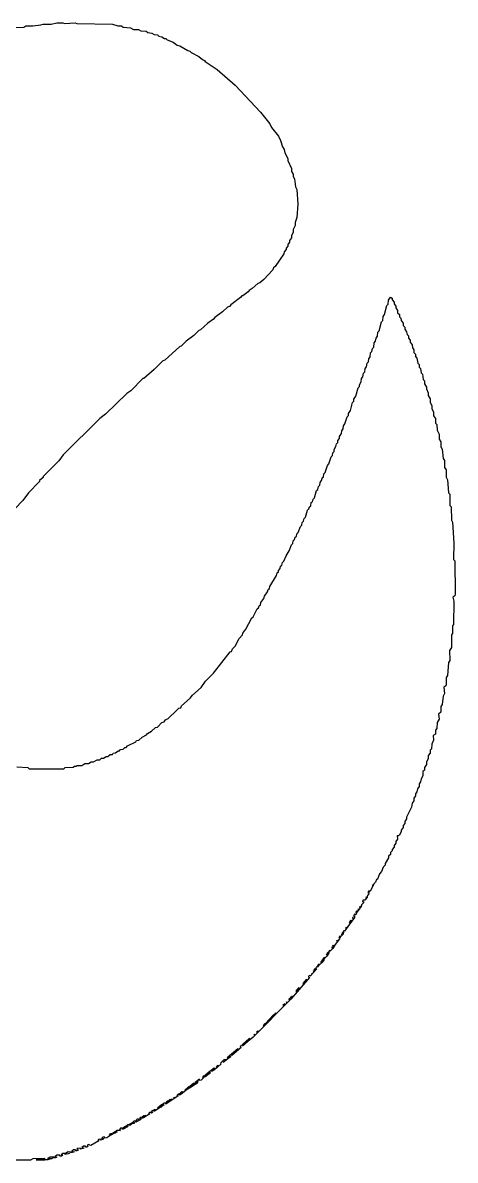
# Model space of a CAD drawing. Extents: x -695846 to 822170, y -413475 to 397179.
# Drawn here: x 338772 to 338976, y 390009 to 390544 of the extents above; entities that cross this region are included whole.
import ezdxf

# ---------------------------------------------------------------- set-up
doc = ezdxf.new("R2010")
doc.units = 0
doc.header["$LTSCALE"] = 1000
doc.header["$MEASUREMENT"] = 0

msp = doc.modelspace()

# ---------------------------------------------------------------- linework, layer by layer
at = {"color": 4, "linetype": 'Continuous'}
for points in [[(338764.27, 390541.66), (338772.73, 390541.87), (338773.79, 390542.51), (338776.97, 390542.51), (338780.78, 390542.93), (338781.84, 390543.35), (338785.65, 390543.35), (338788.4, 390543.99)], [(338788.4, 390543.99), (338791.15, 390543.99), (338792, 390543.56), (338796.87, 390543.99), (338797.71, 390543.56), (338814.43, 390543.35), (338816.97, 390542.51), (338818.67, 390542.51), (338819.52, 390541.87), (338822.9, 390541.66), (338824.38, 390540.81), (338826.71, 390540.81), (338827.77, 390540.18), (338830.31, 390539.97), (338831.16, 390539.33), (338833.06, 390539.12), (338834.12, 390538.48), (338835.6, 390538.27), (338836.24, 390537.64), (338837.72, 390537.43), (338838.99, 390536.58), (338839.62, 390536.58), (338840.26, 390535.94), (338843.01, 390534.89), (338844.92, 390533.4), (338846.19, 390533.19), (338850, 390530.86), (338850.84, 390530.65), (338851.48, 390530.02), (338855.08, 390528.11), (338856.77, 390526.63), (338857.83, 390526.21), (338858.04, 390525.78), (338863.76, 390521.97), (338872.22, 390514.56), (338884.08, 390501.86), (338888.52, 390496.36), (338889.37, 390494.67), (338892.54, 390490.64), (338893.6, 390488.53), (338894.45, 390485.56), (338895.3, 390484.29), (338895.51, 390482.81), (338896.99, 390480.06), (338896.99, 390479.21), (338898.68, 390475.4), (338898.68, 390473.92), (338899.53, 390472.65), (338899.53, 390471.59), (338900.17, 390470.53), (338900.59, 390466.72), (338901.22, 390465.45), (338901.65, 390458.68), (338901.22, 390452.33), (338900.38, 390450), (338900.38, 390448.52), (338899.53, 390446.62), (338899.53, 390445.35), (338898.68, 390443.86), (338898.68, 390442.8), (338897.84, 390441.53), (338897.84, 390440.69), (338896.99, 390439.63), (338896.99, 390438.78), (338896.14, 390437.94), (338896.14, 390437.3), (338895.3, 390436.24), (338895.08, 390435.18), (338891.06, 390429.26), (338890.22, 390428.62), (338890, 390427.78), (338885.77, 390423.12), (338883.87, 390421.64), (338882.81, 390421.21), (338880.27, 390418.89), (338878.79, 390418.04), (338878.36, 390417.4), (338875.82, 390415.5), (338875.4, 390415.5), (338874.76, 390414.65), (338870.11, 390411.26), (338869.47, 390410.42), (338868.62, 390410.21), (338866.3, 390407.88), (338862.7, 390405.34), (338862.06, 390404.49), (338859.31, 390402.59), (338855.92, 390399.41), (338855.08, 390399.2), (338852.75, 390396.87), (338849.15, 390394.12), (338846.82, 390391.79), (338846.19, 390391.58), (338839.2, 390385.23), (338838.14, 390384.8), (338834.12, 390380.78), (338829.25, 390376.55), (338828.83, 390376.55), (338823.11, 390370.83), (338821.21, 390369.56), (338811.26, 390359.83), (338808.51, 390357.71), (338791.36, 390340.56), (338789.24, 390337.81), (338781.84, 390330.4), (338781.84, 390329.98), (338780.14, 390328.5), (338780.14, 390328.07), (338775.06, 390322.78), (338772.31, 390319.18), (338768.5, 390315.16)], [(338769.56, 390193.87), (338774.64, 390193.45), (338775.27, 390192.81), (338791.57, 390192.81), (338792.21, 390193.45), (338796.02, 390193.66), (338796.65, 390194.08), (338797.5, 390194.08), (338797.92, 390194.5), (338800.04, 390194.5), (338801.52, 390195.35), (338803.22, 390195.35), (338804.49, 390196.2), (338805.54, 390196.2), (338807.24, 390197.04), (338808.51, 390197.04), (338809.35, 390197.89), (338810.2, 390197.89), (338811.47, 390198.74), (338812.32, 390198.74), (338813.38, 390199.58), (338814.43, 390199.58), (338814.86, 390200.22), (338815.92, 390200.43), (338817.19, 390201.28), (338817.82, 390201.28), (338818.25, 390201.91), (338819.52, 390202.12), (338820.36, 390202.97), (338821, 390202.97), (338821.63, 390203.61), (338825.44, 390205.51), (338825.87, 390206.15), (338826.92, 390206.36), (338828.41, 390207.84), (338830.52, 390208.9), (338830.95, 390209.53), (338832.85, 390210.59), (338834.76, 390212.29), (338835.6, 390212.5), (338837.72, 390214.61), (338838.78, 390215.04), (338839.41, 390215.88), (338840.68, 390216.52), (338844.71, 390220.54), (338845.76, 390221.39), (338846.61, 390221.6), (338847.03, 390222.45), (338851.06, 390226.04), (338852.11, 390227.53), (338856.14, 390231.12), (338858.25, 390234.09), (338862.06, 390237.9), (338869.89, 390247.85), (338870.53, 390248.06), (338870.95, 390249.33), (338872.22, 390250.6), (338874.13, 390254.2), (338875.61, 390255.89), (338875.82, 390256.74), (338877.3, 390258.64), (338880.06, 390263.94), (338880.69, 390264.36), (338882.6, 390268.17), (338883.23, 390268.59), (338883.44, 390269.65), (338884.08, 390270.07), (338884.29, 390271.13), (338885.77, 390273.04), (338885.98, 390274.1), (338887.46, 390276.21), (338887.68, 390277.27), (338888.31, 390277.69), (338888.52, 390278.75), (338891.7, 390283.83), (338891.91, 390285.1), (338892.54, 390285.53), (338892.54, 390286.16), (338893.39, 390287.22), (338893.6, 390288.28), (338894.24, 390288.7), (338894.45, 390289.97), (338895.08, 390290.61), (338896.14, 390293.15), (338897.63, 390295.48), (338898.68, 390298.23), (338899.32, 390298.86), (338899.53, 390300.13), (338900.17, 390300.77), (338900.38, 390301.83), (338901.01, 390302.25), (338901.22, 390303.52), (338901.86, 390304.15), (338902.92, 390306.91), (338903.55, 390307.54), (338903.76, 390308.81), (338904.4, 390309.45), (338904.61, 390310.72), (338905.25, 390311.35), (338906.3, 390314.53), (338906.94, 390315.16), (338907.15, 390316.22), (338907.79, 390316.64), (338908, 390318.13), (338908.63, 390318.55), (338908.84, 390319.82), (338909.48, 390320.45), (338910.54, 390323.84), (338911.17, 390324.26), (338911.38, 390325.75), (338912.02, 390326.38), (338912.23, 390327.65), (338912.87, 390328.5), (338913.29, 390329.98), (338913.71, 390330.19), (338913.92, 390331.67), (338914.56, 390332.31), (338915.62, 390335.69), (338916.25, 390336.33), (338917.31, 390339.72), (338917.95, 390340.35), (338918.16, 390341.62), (338918.79, 390342.26), (338918.79, 390343.1), (338919.64, 390344.59), (338919.85, 390345.86), (338920.49, 390346.49), (338920.49, 390347.34), (338921.33, 390348.4), (338921.33, 390349.24), (338922.18, 390350.72), (338922.39, 390351.99), (338923.03, 390352.84), (338923.24, 390354.32), (338923.87, 390355.17), (338924.93, 390358.56), (338925.57, 390359.19), (338925.57, 390360.04), (338926.41, 390361.52), (338927.47, 390365.33), (338928.11, 390365.97), (338928.11, 390366.81), (338928.95, 390368.29), (338930.01, 390372.1), (338930.65, 390372.74), (338930.65, 390373.59), (338931.49, 390375.07), (338931.71, 390376.55), (338932.34, 390377.4), (338932.55, 390379.09), (338933.19, 390379.72), (338933.4, 390381.21), (338934.03, 390382.05), (338934.25, 390383.75), (338934.88, 390384.38), (338935.09, 390385.86), (338935.73, 390386.71), (338935.94, 390388.61), (338936.57, 390389.25), (338936.79, 390390.73), (338937.42, 390391.37), (338937.63, 390393.27), (338938.27, 390394.12), (338938.48, 390395.6), (338939.11, 390396.45), (338939.33, 390398.35), (338939.96, 390398.99), (338941.02, 390403.22), (338941.65, 390403.86), (338941.87, 390405.76), (338942.5, 390406.61), (338943.56, 390410.84), (338944.19, 390411.48), (338944.41, 390413.38), (338945.25, 390414.86), (338946.1, 390414.44), (338946.1, 390413.59), (338946.95, 390412.53), (338946.95, 390411.69), (338947.79, 390410.63), (338947.79, 390409.78), (338948.64, 390408.51), (338948.64, 390407.45), (338949.49, 390406.61), (338949.49, 390405.55), (338950.12, 390404.91), (338950.33, 390403.86), (338951.18, 390402.59), (338951.18, 390401.53), (338952.03, 390400.68), (338952.03, 390399.83), (338952.87, 390398.56), (338953.09, 390397.29), (338953.72, 390396.66), (338953.72, 390395.6), (338954.57, 390394.54), (338954.57, 390393.7), (338955.41, 390392.43), (338955.63, 390390.94), (338956.26, 390390.1), (338956.26, 390388.83), (338957.11, 390387.98), (338957.11, 390386.92), (338957.74, 390386.07), (338958.17, 390383.75), (338958.8, 390383.11), (338958.8, 390381.84), (338959.44, 390381.21), (338959.65, 390379.3), (338960.28, 390378.67), (338960.71, 390376.13), (338961.34, 390375.49), (338961.34, 390374.01), (338962.19, 390372.53), (338962.19, 390371.68), (338963.03, 390369.78), (338963.03, 390368.51), (338963.88, 390367.02), (338963.88, 390365.33), (338964.73, 390363.85), (338964.73, 390362.37), (338965.57, 390360.67), (338965.57, 390358.98), (338966.42, 390357.71), (338966.42, 390355.59), (338967.06, 390354.96), (338967.27, 390352.21), (338968.11, 390350.3), (338968.11, 390347.97), (338968.96, 390346.7), (338968.96, 390344.37), (338969.6, 390343.32), (338970.02, 390338.87), (338970.65, 390338.02), (338970.65, 390334.64), (338971.5, 390333.58), (338971.5, 390330.19), (338972.14, 390328.92), (338972.56, 390322.78), (338973.19, 390322.15), (338973.19, 390316.86), (338973.83, 390316.22), (338974.04, 390309.87), (338974.46, 390309.02), (338975.1, 390299.07), (338974.89, 390291.45), (338975.52, 390290.82), (338975.73, 390275.15), (338975.52, 390274.31), (338974.68, 390273.67), (338975.1, 390271.77), (338974.89, 390260.76), (338974.46, 390260.13), (338974.46, 390256.53), (338974.04, 390255.89), (338974.04, 390249.96), (338972.98, 390248.48), (338973.19, 390243.83), (338972.56, 390242.98), (338972.14, 390236.84), (338971.5, 390235.78), (338971.5, 390232.61), (338971.29, 390231.97), (338970.44, 390231.34), (338970.65, 390228.37), (338970.02, 390227.1), (338969.6, 390223.08), (338968.96, 390222.23), (338968.96, 390219.48), (338967.9, 390218.64), (338968.11, 390216.31), (338967.27, 390214.61), (338967.06, 390211.86), (338966.42, 390211.02), (338966.42, 390209.11), (338965.36, 390208.48), (338965.57, 390206.36), (338964.73, 390204.45), (338964.52, 390202.34), (338963.88, 390201.7), (338963.88, 390200.22), (338963.03, 390199.16), (338963.03, 390197.68), (338962.19, 390195.99), (338962.19, 390194.93), (338961.34, 390193.45), (338961.34, 390192.18), (338960.49, 390191.54), (338960.49, 390189.64), (338959.65, 390188.15), (338959.44, 390186.67), (338958.8, 390185.83), (338958.8, 390184.56), (338957.95, 390183.5), (338957.74, 390182.02), (338957.11, 390181.17), (338957.11, 390180.11), (338956.26, 390179.05), (338956.26, 390177.78), (338955.41, 390176.72), (338955.2, 390174.82), (338952.87, 390170.16), (338952.87, 390169.31), (338952.03, 390168.04), (338952.03, 390167.2), (338951.18, 390166.14), (338951.18, 390165.29), (338950.33, 390164.02), (338950.33, 390163.39), (338949.49, 390161.69), (338949.06, 390161.27), (338948.43, 390161.27), (338948.64, 390159.79), (338947.79, 390158.73), (338947.79, 390157.88), (338946.95, 390156.83), (338946.95, 390155.98), (338946.1, 390154.92), (338946.1, 390154.29), (338945.25, 390153.44), (338945.25, 390152.59), (338944.41, 390151.74), (338944.41, 390150.9), (338942.71, 390148.36), (338942.71, 390147.51), (338941.87, 390146.66), (338941.02, 390144.55), (338940.17, 390143.49), (338939.11, 390140.95), (338938.69, 390140.74), (338938.27, 390139.47), (338937.63, 390138.83), (338935.73, 390135.23), (338935.3, 390135.02), (338935.3, 390135.66), (338934.67, 390134.6), (338935.09, 390134.6), (338934.88, 390133.54), (338934.46, 390133.33), (338934.25, 390132.48), (338933.19, 390131), (338932.34, 390131), (338932.13, 390130.37), (338932.55, 390130.37), (338932.55, 390129.73), (338931.71, 390128.88), (338931.49, 390128.04), (338929.17, 390124.86), (338929.17, 390124.44), (338928.53, 390124.01), (338928.53, 390124.65), (338927.9, 390123.59), (338928.32, 390123.59), (338928.32, 390122.96), (338925.14, 390118.72), (338923.66, 390116.39), (338923.45, 390116.82), (338922.81, 390115.97), (338923.24, 390115.97), (338923.03, 390115.12), (338921.54, 390113.64), (338921.33, 390112.8), (338919.22, 390110.26), (338918.16, 390108.35), (338916.89, 390107.08), (338916.68, 390107.5), (338916.04, 390106.66), (338916.46, 390106.45), (338915.41, 390104.75), (338914.14, 390103.48), (338913.71, 390102.42), (338911.38, 390100.09), (338911.17, 390099.46), (338910.75, 390099.88), (338910.11, 390099.25), (338910.54, 390098.61), (338907.57, 390095.23), (338907.36, 390095.65), (338906.73, 390095.23), (338906.73, 390094.8), (338907.15, 390094.59), (338898.47, 390084.43), (338880.69, 390066.65), (338875.61, 390062.42), (338879.21, 390065.59), (338878.79, 390066.01), (338874.55, 390062.2), (338874.98, 390061.78), (338870.53, 390057.97), (338873.71, 390060.72), (338873.49, 390061.15), (338868.41, 390056.91), (338868.62, 390056.49), (338870.11, 390057.55), (338866.51, 390054.58), (338867.78, 390055.85), (338866.93, 390055.85), (338865.24, 390054.37), (338865.66, 390053.95), (338862.49, 390051.2), (338861, 390050.35), (338862.7, 390051.83), (338862.27, 390052.04), (338858.89, 390049.29), (338859.31, 390049.08), (338860.58, 390049.93), (338858.46, 390048.02), (338857.83, 390047.81), (338857.83, 390048.45), (338857.19, 390048.23), (338856.77, 390047.6), (338857.41, 390047.6), (338856.14, 390046.33), (338855.5, 390046.12), (338855.5, 390046.75), (338853.38, 390045.27), (338853.6, 390044.85), (338854.87, 390045.69), (338853.81, 390044.63), (338851.06, 390042.73), (338850.63, 390042.73), (338846.82, 390039.77), (338845.98, 390039.34), (338845.76, 390039.77), (338845.34, 390039.77), (338844.71, 390039.13), (338845.34, 390038.92), (338839.62, 390035.11), (338839.62, 390035.74), (338838.78, 390035.53), (338837.93, 390034.69), (338838.78, 390034.69), (338834.33, 390031.72), (338833.91, 390031.72), (338833.91, 390032.15), (338833.06, 390031.93), (338832.85, 390031.51), (338833.49, 390031.3), (338832.85, 390030.88), (338832, 390031.3), (338831.37, 390030.66), (338832, 390030.45), (338829.04, 390028.55), (338828.19, 390028.34), (338828.19, 390028.76), (338827.56, 390028.76), (338827.14, 390028.12), (338827.77, 390028.12), (338827.56, 390027.7), (338825.44, 390026.64), (338825.23, 390027.07), (338824.6, 390027.07), (338823.96, 390026.43), (338824.81, 390026.43), (338824.6, 390026.01), (338823.75, 390025.8), (338823.75, 390026.22), (338822.48, 390025.58), (338823.33, 390025.58), (338823.11, 390025.16), (338822.27, 390024.95), (338822.27, 390025.37), (338821.63, 390025.37), (338821, 390024.74), (338821.84, 390024.74), (338821.63, 390024.31), (338819.52, 390023.26), (338819.09, 390023.26), (338819.09, 390023.68), (338818.25, 390023.68), (338817.82, 390023.04), (338818.25, 390022.62), (338816.34, 390022.62), (338816.13, 390022.2), (338816.76, 390021.99), (338814.22, 390020.71), (338811.89, 390019.23), (338810.84, 390019.02), (338810.84, 390019.44), (338809.99, 390019.44), (338809.35, 390018.81), (338810.41, 390018.81), (338809.99, 390018.39), (338808.93, 390018.17), (338808.93, 390018.6), (338807.87, 390018.39), (338807.66, 390017.96), (338808.08, 390017.75), (338804.27, 390015.63), (338803, 390016.06), (338802.58, 390015.63), (338803, 390015.21), (338802.37, 390014.79), (338801.73, 390014.79), (338801.73, 390015.21), (338800.89, 390015.21), (338800.04, 390014.58), (338801.1, 390014.36), (338799.41, 390013.94), (338799.41, 390014.36), (338797.92, 390014.15), (338797.71, 390013.73), (338798.56, 390013.52), (338797.71, 390013.09), (338797.08, 390013.09), (338797.08, 390013.52), (338796.23, 390013.52), (338795.38, 390012.88), (338796.44, 390012.67), (338795.6, 390012.25), (338794.75, 390012.25), (338795.17, 390012.46), (338793.69, 390012.67), (338792.42, 390011.82), (338792.84, 390011.61), (338794.33, 390012.04), (338793.69, 390011.61), (338792.21, 390011.4), (338792.21, 390011.82), (338791.15, 390011.82), (338790.3, 390011.19), (338791.15, 390010.98), (338790.51, 390010.55), (338789.67, 390010.55), (338789.67, 390010.98), (338788.4, 390010.98), (338787.55, 390010.34), (338788.4, 390010.13), (338787.55, 390009.71), (338786.49, 390009.71), (338787.55, 390010.13), (338785.01, 390010.13), (338783.95, 390009.5), (338786.07, 390009.5), (338784.16, 390008.86), (338778.66, 390008.86), (338782.68, 390008.86), (338782.68, 390009.5), (338776.97, 390009.28), (338775.91, 390008.65), (338768.5, 390008.65)], [(338937, 390137.99), (338936.79, 390138.2), (338936.79, 390137.77), (338937, 390137.99)], [(338931.07, 390128.04), (338930.86, 390128.25), (338930.86, 390127.61), (338931.07, 390128.04)], [(338933.82, 390132.48), (338933.61, 390132.69), (338933.61, 390132.27), (338933.82, 390132.48)], [(338927.68, 390122.74), (338927.47, 390122.96), (338927.47, 390122.53), (338927.68, 390122.74)], [(338929.59, 390125.71), (338929.38, 390125.92), (338928.95, 390125.5), (338929.17, 390125.07), (338929.59, 390125.71)], [(338930.22, 390126.77), (338930.01, 390126.98), (338930.01, 390126.34), (338930.22, 390126.77)], [(338924.51, 390118.09), (338924.3, 390118.3), (338924.3, 390117.66), (338924.51, 390118.09)], [(338926.84, 390121.47), (338926.63, 390121.69), (338925.99, 390120.84), (338926.63, 390120.84), (338926.84, 390121.47)], [(338926.2, 390120.42), (338925.99, 390120.63), (338925.99, 390120.2), (338926.2, 390120.42)], [(338920.27, 390111.95), (338920.06, 390112.16), (338920.06, 390111.74), (338920.27, 390111.95)], [(338921.76, 390114.07), (338921.54, 390114.28), (338920.91, 390113.43), (338921.54, 390113.43), (338921.76, 390114.07)], [(338922.39, 390114.91), (338922.18, 390115.12), (338922.18, 390114.7), (338922.39, 390114.91)], [(338922.81, 390115.55), (338922.6, 390115.76), (338922.6, 390115.12), (338922.81, 390115.55)], [(338917.95, 390108.77), (338917.73, 390108.99), (338917.73, 390108.56), (338917.95, 390108.77)], [(338918.58, 390109.62), (338918.37, 390109.83), (338917.95, 390109.41), (338918.16, 390108.99), (338918.58, 390109.62)], [(338912.65, 390101.79), (338912.44, 390102), (338912.44, 390101.58), (338912.65, 390101.79)], [(338913.29, 390102.42), (338913.08, 390102.85), (338912.65, 390102.21), (338912.87, 390102), (338913.29, 390102.42)], [(338913.5, 390102.85), (338913.29, 390103.06), (338913.29, 390102.64), (338913.5, 390102.85)], [(338914.35, 390103.91), (338914.14, 390104.12), (338913.5, 390103.48), (338913.71, 390103.06), (338914.35, 390103.91)], [(338915.41, 390105.39), (338915.19, 390105.6), (338915.19, 390105.18), (338915.41, 390105.39)], [(338916.04, 390106.23), (338915.83, 390106.45), (338915.41, 390106.02), (338915.62, 390105.6), (338916.04, 390106.23)], [(338908.42, 390096.5), (338908.21, 390096.71), (338908.21, 390096.28), (338908.42, 390096.5)], [(338909.27, 390097.55), (338909.06, 390097.77), (338909.06, 390097.34), (338909.27, 390097.55)], [(338910.11, 390098.61), (338909.9, 390098.82), (338909.27, 390098.19), (338909.48, 390097.77), (338910.11, 390098.61)], [(338911.81, 390100.73), (338911.6, 390100.94), (338910.96, 390100.31), (338911.17, 390099.88), (338911.81, 390100.73)], [(338905.88, 390093.53), (338905.67, 390093.74), (338903.98, 390091.84), (338904.19, 390091.42), (338905.88, 390093.53)], [(338898.68, 390085.28), (338898.47, 390085.49), (338898.05, 390085.07), (338898.47, 390084.85), (338898.68, 390085.28)], [(338899.11, 390085.7), (338898.9, 390085.91), (338898.9, 390085.49), (338899.11, 390085.7)], [(338902.49, 390089.51), (338902.07, 390089.72), (338900.8, 390088.24), (338901.01, 390087.82), (338902.49, 390089.51)], [(338895.72, 390082.1), (338895.51, 390082.31), (338894.66, 390081.47), (338895.08, 390081.26), (338895.72, 390082.1)], [(338896.57, 390082.95), (338896.35, 390083.16), (338896.35, 390082.74), (338896.57, 390082.95)], [(338898.05, 390084.64), (338897.84, 390084.85), (338897.41, 390084.43), (338897.63, 390084.01), (338898.05, 390084.64)], [(338890.64, 390076.81), (338890.22, 390077.02), (338886.41, 390073), (338886.83, 390072.79), (338890.64, 390076.81)], [(338891.49, 390077.66), (338891.06, 390077.87), (338890.64, 390077.23), (338890.85, 390077.02), (338891.49, 390077.66)], [(338883.02, 390069.4), (338882.81, 390069.61), (338882.17, 390068.98), (338882.6, 390068.77), (338883.02, 390069.4)], [(338886.41, 390072.58), (338885.98, 390072.79), (338885.35, 390071.94), (338885.56, 390071.73), (338886.41, 390072.58)], [(338881.33, 390067.71), (338881.11, 390067.92), (338881.11, 390067.5), (338881.33, 390067.71)], [(338864.39, 390053.1), (338863.97, 390053.31), (338863.54, 390052.89), (338863.97, 390052.68), (338864.39, 390053.1)], [(338858.89, 390048.87), (338859.1, 390049.08), (338858.68, 390049.29), (338857.83, 390048.45), (338858.25, 390048.23), (338858.89, 390048.87)], [(338863.54, 390052.47), (338863.33, 390052.68), (338863.33, 390052.26), (338863.54, 390052.47)], [(338850.84, 390042.94), (338850.63, 390043.15), (338850.21, 390043.15), (338848.52, 390041.67), (338848.73, 390041.46), (338850.84, 390042.94)], [(338853.17, 390044.63), (338852.75, 390044.85), (338850.84, 390043.36), (338851.69, 390043.36), (338853.17, 390044.63)], [(338841.53, 390036.59), (338842.16, 390037.01), (338841.53, 390037.23), (338840.89, 390036.59), (338841.53, 390036.59)], [(338842.38, 390037.23), (338842.16, 390037.44), (338842.16, 390037.01), (338842.38, 390037.23)], [(338843.65, 390038.07), (338843.43, 390038.28), (338843.43, 390037.86), (338843.65, 390038.07)], [(338847.25, 390040.4), (338847.46, 390040.61), (338847.03, 390040.82), (338845.98, 390039.98), (338846.4, 390039.77), (338847.25, 390040.4)], [(338847.67, 390040.82), (338847.46, 390041.04), (338847.46, 390040.61), (338847.67, 390040.82)], [(338834.76, 390032.36), (338834.33, 390032.57), (338834.12, 390032.36), (338834.76, 390032.36)], [(338837.08, 390033.84), (338837.51, 390033.84), (338838.14, 390034.47), (338837.51, 390034.69), (338835.6, 390033.2), (338836.03, 390032.99), (338837.08, 390033.84)], [(338840.89, 390036.17), (338840.68, 390036.38), (338840.26, 390036.38), (338839.62, 390035.74), (338840.05, 390035.53), (338840.89, 390036.17)], [(338826.92, 390027.7), (338826.71, 390027.91), (338826.08, 390027.91), (338825.44, 390027.28), (338826.08, 390027.07), (338826.92, 390027.7)], [(338829.04, 390028.97), (338829.46, 390028.97), (338829.89, 390029.39), (338829.25, 390029.61), (338828.41, 390028.97), (338829.04, 390028.97)], [(338830.1, 390029.61), (338829.89, 390029.82), (338829.89, 390029.39), (338830.1, 390029.61)], [(338814.43, 390020.93), (338814.22, 390021.14), (338813.59, 390021.14), (338812.95, 390020.71), (338813.16, 390020.29), (338814.43, 390020.93)], [(338815.07, 390021.35), (338815.92, 390021.56), (338816.34, 390021.99), (338815.92, 390022.2), (338814.43, 390021.35), (338815.07, 390021.35)], [(338819.94, 390023.89), (338820.79, 390024.1), (338821.21, 390024.53), (338820.79, 390024.74), (338819.3, 390023.89), (338819.94, 390023.89)]]:
    msp.add_lwpolyline(points, dxfattribs=at)

doc.saveas('drawing.dxf')
